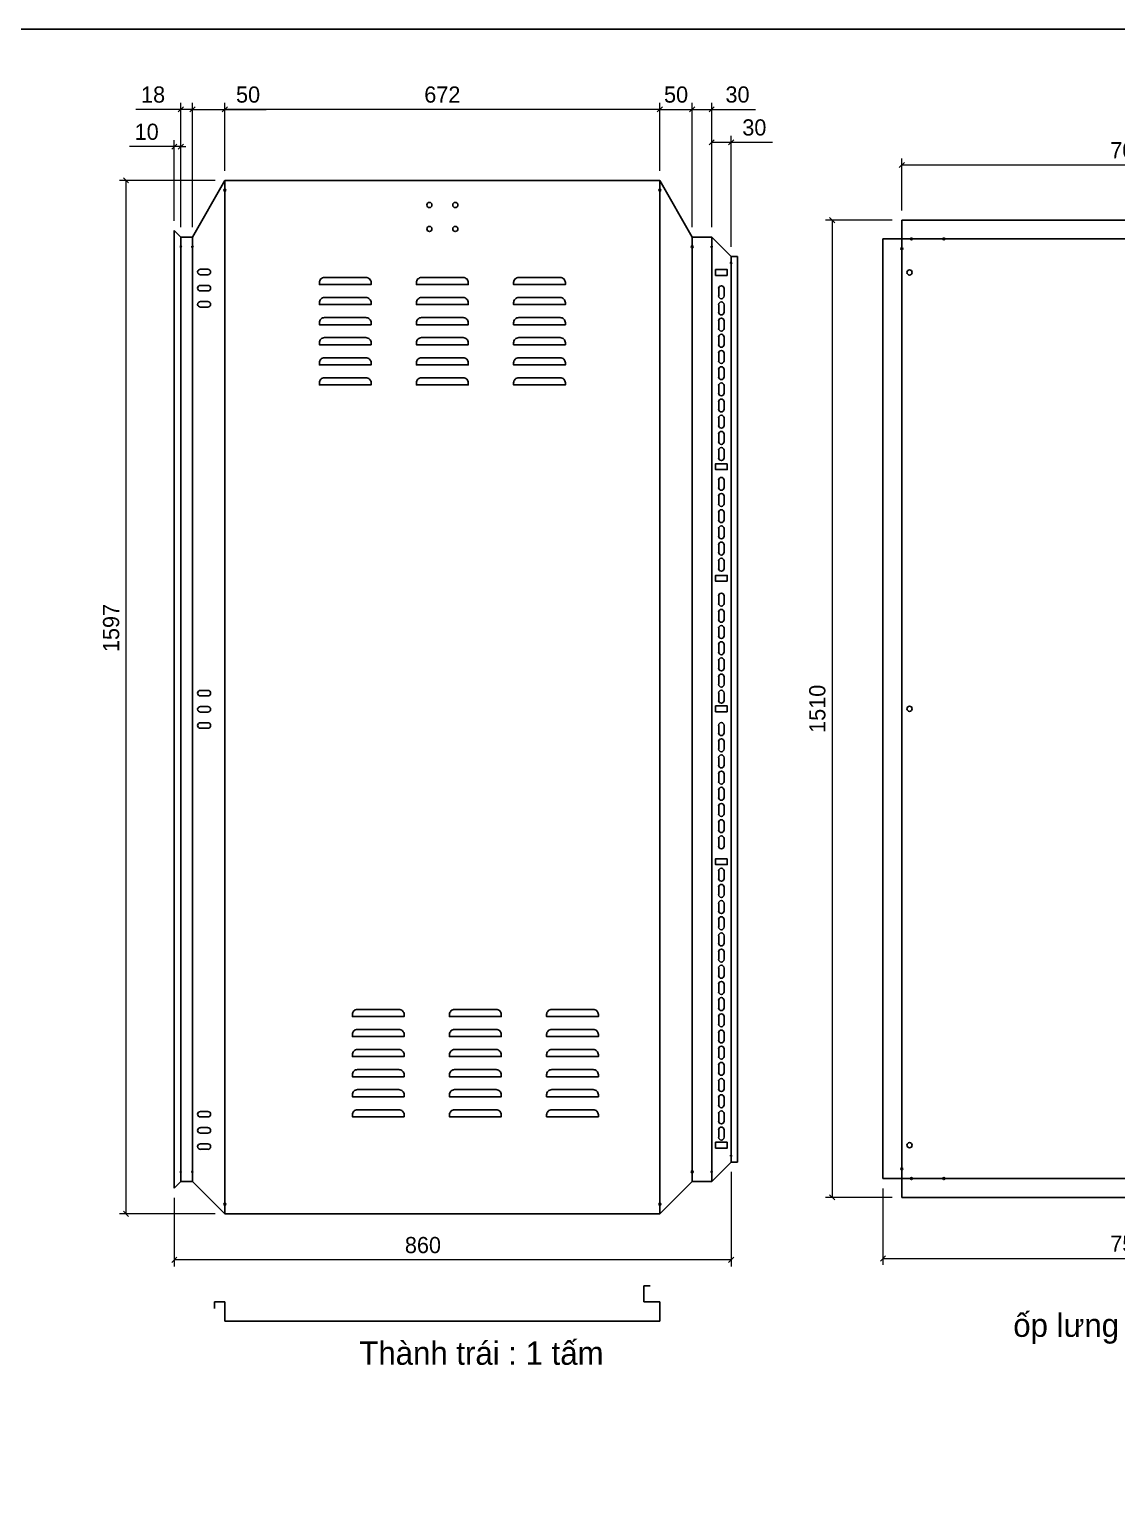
# Model space of a CAD drawing. Header units: millimetres. Extents: x 0 to 6126, y 0 to 4331.
# Drawn here: x 2294 to 3974, y 2080 to 4331 of the extents above; entities that cross this region are included whole.
import ezdxf
from ezdxf.enums import TextEntityAlignment as Align

# ---------------------------------------------------------------- set-up
doc = ezdxf.new("R2010")
doc.units = ezdxf.units.MM
doc.layers.add('CNC', color=7, linetype='Continuous')
doc.layers.add('DIM', color=253, linetype='Continuous')
doc.styles.add('Tahoma (Input Text)', font='tahoma.ttf')
doc.dimstyles.new('Dim-25', dxfattribs={"dimtxt": 25, "dimasz": 8, "dimexe": 10, "dimexo": 15, "dimgap": 10, "dimtad": 1, "dimdec": 0, "dimtxsty": 'Standard', "dimblk": 'OBLIQUE', "dimcen": 10, "dimclrd": 5, "dimclre": 5, "dimclrt": 3, "dimazin": 3, "dimtfac": 1, "dimtdec": 0, "dimtmove": 0, "dimatfit": 3, "dimldrblk": 'OBLIQUE', "dimlwd": 9, "dimlwe": 9})

# ---------------------------------------------------------------- blocks, each defined once
blk = doc.blocks.new('*D10')
at = {"color": 0, "linetype": 'ByBlock', "lineweight": -2}
for p, q in [((2447.2, 4093.5), (2439.2, 4101.5)), ((2439.2, 2504.5), (2447.2, 2496.5))]:
    blk.add_line(p, q, dxfattribs=at)
at = {"layer": 'Defpoints', "color": 0, "transparency": 16777216}
for p in [(2595.9, 4097.5), (2443.2, 2500.5), (2595.9, 2500.5)]:
    blk.add_point(p, dxfattribs=at)
at = {"layer": 'DIM', "color": 5, "lineweight": 9, "transparency": 16777216}
for p, q in [((2580.9, 4097.5), (2433.2, 4097.5)), ((2443.2, 4097.5), (2443.2, 2500.5)), ((2580.9, 2500.5), (2433.2, 2500.5))]:
    blk.add_line(p, q, dxfattribs=at)
at = {"layer": 'DIM', "color": 3, "transparency": 16777216, "insert": (2420.4, 3405.8), "char_height": 25, "attachment_point": 5, "rotation": 90}
blk.add_mtext('1597', dxfattribs=at)
blk = doc.blocks.new('_Oblique')
at = {"color": 0, "linetype": 'ByBlock', "lineweight": -2}
blk.add_line((-0.5, -0.5), (0.5, 0.5), dxfattribs=at)
blk = doc.blocks.new('*D11')
at = {"color": 0, "linetype": 'ByBlock', "lineweight": -2}
for p, q in [((2599.9, 4211.3), (2591.9, 4203.3)), ((3263.9, 4203.3), (3271.9, 4211.3))]:
    blk.add_line(p, q, dxfattribs=at)
at = {"layer": 'Defpoints', "color": 0, "transparency": 16777216}
for p in [(2595.9, 4207.3), (2595.9, 4097.5), (3267.9, 4097.5)]:
    blk.add_point(p, dxfattribs=at)
at = {"layer": 'DIM', "color": 5, "lineweight": 9, "transparency": 16777216}
for p, q in [((2595.9, 4112.5), (2595.9, 4217.3)), ((3267.9, 4112.5), (3267.9, 4217.3)), ((3267.9, 4207.3), (2595.9, 4207.3))]:
    blk.add_line(p, q, dxfattribs=at)
at = {"layer": 'DIM', "color": 3, "transparency": 16777216, "insert": (2931.9, 4230), "char_height": 25, "attachment_point": 5}
blk.add_mtext('672', dxfattribs=at)
blk = doc.blocks.new('*D12')
at = {"color": 0, "linetype": 'ByBlock', "lineweight": -2}
for p, q in [((2549.9, 4211.3), (2541.9, 4203.3)), ((2591.9, 4203.3), (2599.9, 4211.3))]:
    blk.add_line(p, q, dxfattribs=at)
at = {"layer": 'Defpoints', "color": 0, "transparency": 16777216}
for p in [(2545.9, 4207.3), (2595.9, 4097.5), (2545.9, 4010)]:
    blk.add_point(p, dxfattribs=at)
at = {"layer": 'DIM', "color": 5, "lineweight": 9, "transparency": 16777216}
for p, q in [((2545.9, 4025), (2545.9, 4217.3)), ((2595.9, 4112.5), (2595.9, 4217.3)), ((2545.9, 4207.3), (2595.9, 4207.3)), ((2595.9, 4207.3), (2659.6, 4207.3))]:
    blk.add_line(p, q, dxfattribs=at)
at = {"layer": 'DIM', "color": 3, "transparency": 16777216, "insert": (2631.8, 4230), "char_height": 25, "attachment_point": 5}
blk.add_mtext('50', dxfattribs=at)
blk = doc.blocks.new('*D13')
at = {"color": 0, "linetype": 'ByBlock', "lineweight": -2}
for p, q in [((2523.9, 4203.3), (2531.9, 4211.3)), ((2549.9, 4211.3), (2541.9, 4203.3))]:
    blk.add_line(p, q, dxfattribs=at)
at = {"layer": 'Defpoints', "color": 0, "transparency": 16777216}
for p in [(2527.9, 4207.3), (2527.9, 4010), (2545.9, 4010)]:
    blk.add_point(p, dxfattribs=at)
at = {"layer": 'DIM', "color": 5, "lineweight": 9, "transparency": 16777216}
for p, q in [((2527.9, 4025), (2527.9, 4217.3)), ((2545.9, 4025), (2545.9, 4217.3)), ((2527.9, 4207.3), (2458.4, 4207.3)), ((2545.9, 4207.3), (2527.9, 4207.3)), ((2545.9, 4207.3), (2553.9, 4207.3))]:
    blk.add_line(p, q, dxfattribs=at)
at = {"layer": 'DIM', "color": 3, "transparency": 16777216, "insert": (2485.1, 4230), "char_height": 25, "attachment_point": 5}
blk.add_mtext('18', dxfattribs=at)
blk = doc.blocks.new('*D14')
at = {"color": 0, "linetype": 'ByBlock', "lineweight": -2}
for p, q in [((2521.9, 2433.4), (2513.9, 2425.4)), ((3373.9, 2425.4), (3381.9, 2433.4))]:
    blk.add_line(p, q, dxfattribs=at)
at = {"layer": 'Defpoints', "color": 0, "transparency": 16777216}
for p in [(3377.9, 2580.5), (2517.9, 2540.5), (2517.9, 2429.4)]:
    blk.add_point(p, dxfattribs=at)
at = {"layer": 'DIM', "color": 5, "lineweight": 9, "transparency": 16777216}
for p, q in [((3377.9, 2565.5), (3377.9, 2419.4)), ((2517.9, 2525.5), (2517.9, 2419.4)), ((3377.9, 2429.4), (2517.9, 2429.4))]:
    blk.add_line(p, q, dxfattribs=at)
at = {"layer": 'DIM', "color": 3, "transparency": 16777216, "insert": (2901.9, 2452.2), "char_height": 25, "attachment_point": 5}
blk.add_mtext('860', dxfattribs=at)
blk = doc.blocks.new('*D15')
at = {"color": 0, "linetype": 'ByBlock', "lineweight": -2}
for p, q in [((3271.9, 4211.3), (3263.9, 4203.3)), ((3313.9, 4203.3), (3321.9, 4211.3))]:
    blk.add_line(p, q, dxfattribs=at)
at = {"layer": 'Defpoints', "color": 0, "transparency": 16777216}
for p in [(3317.9, 4207.3), (3267.9, 4097.5), (3317.9, 4010)]:
    blk.add_point(p, dxfattribs=at)
at = {"layer": 'DIM', "color": 5, "lineweight": 9, "transparency": 16777216}
for p, q in [((3267.9, 4112.5), (3267.9, 4217.3)), ((3317.9, 4025), (3317.9, 4217.3)), ((3267.9, 4207.3), (3317.9, 4207.3))]:
    blk.add_line(p, q, dxfattribs=at)
at = {"layer": 'DIM', "color": 3, "transparency": 16777216, "insert": (3292.9, 4230), "char_height": 25, "attachment_point": 5}
blk.add_mtext('50', dxfattribs=at)
blk = doc.blocks.new('*D16')
at = {"color": 0, "linetype": 'ByBlock', "lineweight": -2}
for p, q in [((3321.9, 4211.3), (3313.9, 4203.3)), ((3343.9, 4203.3), (3351.9, 4211.3))]:
    blk.add_line(p, q, dxfattribs=at)
at = {"layer": 'Defpoints', "color": 0, "transparency": 16777216}
for p in [(3347.9, 4207.3), (3317.9, 4010), (3347.9, 4010)]:
    blk.add_point(p, dxfattribs=at)
at = {"layer": 'DIM', "color": 5, "lineweight": 9, "transparency": 16777216}
for p, q in [((3317.9, 4025), (3317.9, 4217.3)), ((3347.9, 4025), (3347.9, 4217.3)), ((3317.9, 4207.3), (3347.9, 4207.3)), ((3347.9, 4207.3), (3415.7, 4207.3))]:
    blk.add_line(p, q, dxfattribs=at)
at = {"layer": 'DIM', "color": 3, "transparency": 16777216, "insert": (3387.8, 4230.1), "char_height": 25, "attachment_point": 5}
blk.add_mtext('30', dxfattribs=at)
blk = doc.blocks.new('*D17')
at = {"color": 0, "linetype": 'ByBlock', "lineweight": -2}
for p, q in [((3351.9, 4160.4), (3343.9, 4152.4)), ((3373.9, 4152.4), (3381.9, 4160.4))]:
    blk.add_line(p, q, dxfattribs=at)
at = {"layer": 'Defpoints', "color": 0, "transparency": 16777216}
for p in [(3377.9, 4156.4), (3347.9, 4010), (3377.9, 3980)]:
    blk.add_point(p, dxfattribs=at)
at = {"layer": 'DIM', "color": 5, "lineweight": 9, "transparency": 16777216}
for p, q in [((3347.9, 4025), (3347.9, 4166.4)), ((3377.9, 3995), (3377.9, 4166.4)), ((3347.9, 4156.4), (3377.9, 4156.4)), ((3377.9, 4156.4), (3441.6, 4156.4))]:
    blk.add_line(p, q, dxfattribs=at)
at = {"layer": 'DIM', "color": 3, "transparency": 16777216, "insert": (3413.8, 4179.2), "char_height": 25, "attachment_point": 5}
blk.add_mtext('30', dxfattribs=at)
blk = doc.blocks.new('*D18')
at = {"color": 0, "linetype": 'ByBlock', "lineweight": -2}
for p, q in [((2513.9, 4145.7), (2521.9, 4153.7)), ((2531.9, 4153.7), (2523.9, 4145.7))]:
    blk.add_line(p, q, dxfattribs=at)
at = {"layer": 'Defpoints', "color": 0, "transparency": 16777216}
for p in [(2517.9, 4149.7), (2517.9, 4020), (2527.9, 4010)]:
    blk.add_point(p, dxfattribs=at)
at = {"layer": 'DIM', "color": 5, "lineweight": 9, "transparency": 16777216}
for p, q in [((2517.9, 4149.7), (2448.5, 4149.7)), ((2517.9, 4035), (2517.9, 4159.7)), ((2527.9, 4149.7), (2517.9, 4149.7)), ((2527.9, 4025), (2527.9, 4159.7)), ((2527.9, 4149.7), (2535.9, 4149.7))]:
    blk.add_line(p, q, dxfattribs=at)
at = {"layer": 'DIM', "color": 3, "transparency": 16777216, "insert": (2475.2, 4172.5), "char_height": 25, "attachment_point": 5}
blk.add_mtext('10', dxfattribs=at)
blk = doc.blocks.new('f3daunguoc')
at = {"layer": 'CNC', "color": 2, "lineweight": -3}
blk.add_circle((0, 0), 1.5, dxfattribs=at)
blk = doc.blocks.new('f2dauxuoi')
at = {"layer": 'CNC', "color": 2, "lineweight": -3}
blk.add_circle((0, 0), 1, dxfattribs=at)
blk = doc.blocks.new('ovan')
at = {"color": 2}
for p, q in [((14.8, 8.5), (3.3, 8.5)), ((3.3, 0), (14.8, 0))]:
    blk.add_line(p, q, dxfattribs=at)
for centre, start, end in [((3.3, 4.3), 90, 270), ((14.8, 4.3), 270, 90)]:
    blk.add_arc(centre, 4.25, start, end, dxfattribs=at)
blk = doc.blocks.new('ovan8.5x20')
at = {"layer": 'CNC', "color": 2, "lineweight": -3}
for p, q in [((5.7, 4.2), (-5.8, 4.2)), ((-5.8, -4.2), (5.7, -4.2))]:
    blk.add_line(p, q, dxfattribs=at)
for centre, start, end in [((-5.8, 0), 90, 270), ((5.7, 0), 270, 90)]:
    blk.add_arc(centre, 4.25, start, end, dxfattribs=at)
blk = doc.blocks.new('*D30')
at = {"color": 0, "linetype": 'ByBlock', "lineweight": -2}
for p, q in [((3645.5, 4125.2), (3637.5, 4117.2)), ((4337.5, 4117.2), (4345.5, 4125.2))]:
    blk.add_line(p, q, dxfattribs=at)
at = {"layer": 'Defpoints', "color": 0, "ltscale": 3, "transparency": 16777216}
for p in [(3641.5, 4121.2), (3641.5, 4036), (4341.5, 4036)]:
    blk.add_point(p, dxfattribs=at)
at = {"layer": 'DIM', "color": 5, "lineweight": 9, "ltscale": 3, "transparency": 16777216}
for p, q in [((3641.5, 4051), (3641.5, 4131.2)), ((4341.5, 4121.2), (3641.5, 4121.2)), ((4341.5, 4051), (4341.5, 4131.2))]:
    blk.add_line(p, q, dxfattribs=at)
at = {"layer": 'DIM', "color": 3, "ltscale": 3, "transparency": 16777216, "insert": (3991.5, 4144), "char_height": 25, "attachment_point": 5}
blk.add_mtext('700', dxfattribs=at)
blk = doc.blocks.new('*D31')
at = {"color": 0, "linetype": 'ByBlock', "lineweight": -2}
for p, q in [((3537.9, 4032), (3529.9, 4040)), ((3529.9, 2530), (3537.9, 2522))]:
    blk.add_line(p, q, dxfattribs=at)
at = {"layer": 'Defpoints', "color": 0, "ltscale": 3, "transparency": 16777216}
for p in [(3641.5, 4036), (3533.9, 2526), (3641.5, 2526)]:
    blk.add_point(p, dxfattribs=at)
at = {"layer": 'DIM', "color": 5, "lineweight": 9, "ltscale": 3, "transparency": 16777216}
for p, q in [((3626.5, 4036), (3523.9, 4036)), ((3533.9, 4036), (3533.9, 2526)), ((3626.5, 2526), (3523.9, 2526))]:
    blk.add_line(p, q, dxfattribs=at)
at = {"layer": 'DIM', "color": 3, "ltscale": 3, "transparency": 16777216, "insert": (3511.2, 3281), "char_height": 25, "attachment_point": 5, "rotation": 90}
blk.add_mtext('1510', dxfattribs=at)
blk = doc.blocks.new('*D32')
at = {"color": 0, "linetype": 'ByBlock', "lineweight": -2}
for p, q in [((3616.5, 2435.6), (3608.5, 2427.6)), ((4366.5, 2427.6), (4374.5, 2435.6))]:
    blk.add_line(p, q, dxfattribs=at)
at = {"layer": 'Defpoints', "color": 0, "ltscale": 3, "transparency": 16777216}
for p in [(3612.5, 2555), (4370.5, 2555), (4370.5, 2431.6)]:
    blk.add_point(p, dxfattribs=at)
at = {"layer": 'DIM', "color": 5, "lineweight": 9, "ltscale": 3, "transparency": 16777216}
for p, q in [((3612.5, 2540), (3612.5, 2421.6)), ((4370.5, 2540), (4370.5, 2421.6)), ((3612.5, 2431.6), (4370.5, 2431.6))]:
    blk.add_line(p, q, dxfattribs=at)
at = {"layer": 'DIM', "color": 3, "ltscale": 3, "transparency": 16777216, "insert": (3991.5, 2454.3), "char_height": 25, "attachment_point": 5}
blk.add_mtext('758', dxfattribs=at)
blk = doc.blocks.new('khungtenAsean2')
at = {"color": 7}
blk.add_lwpolyline([(0, 0), (2970, 0), (2970, -2100), (0, -2100)], close=True, dxfattribs=at)
at = {"color": 1, "style": 'Tahoma (Input Text)', "flags": 8}
for tag, p in [('#01', (137.1, -2021.3)), ('#03', (506.6, -2019.3)), ('#05', (1106.6, -2021.3)), ('#07', (1834.7, -2021.3)), ('#09', (2146.7, -2021.3)), ('#02', (98.5, -2081.3)), ('#04', (486.1, -2081.3)), ('#06', (1065.3, -2081.3)), ('#08', (1817.4, -2081.3)), ('#10', (2146.7, -2081.3))]:
    blk.add_attdef(tag, p, '', height=25, dxfattribs=at)
blk.add_attdef('#11', text='', height=25, dxfattribs=at).set_placement((2915, -2067.3), align=Align.CENTER)

msp = doc.modelspace()

# ---------------------------------------------------------------- linework, layer by layer
at = {"color": 7}
for p, q in [((2595.9, 4097.5), (2545.9, 4010)), ((2595.9, 4097.5), (2595.9, 2500.5)), ((3267.9, 4097.5), (3267.9, 2500.5)), ((3317.9, 4010), (3267.9, 4097.5)), ((2517.9, 4020), (2517.9, 2540.5)), ((2527.9, 4010), (2517.9, 4020)), ((2545.9, 4010), (2527.9, 4010)), ((2527.9, 4010), (2527.9, 2550.5)), ((2545.9, 4010), (2545.9, 2550.5)), ((3317.9, 4010), (3317.9, 2550.5)), ((3347.9, 4010), (3347.9, 2550.5)), ((3347.9, 4010), (3377.9, 3980)), ((3377.9, 3980), (3377.9, 2580.5)), ((3387.9, 3980), (3387.9, 2580.5)), ((3347.9, 2550.5), (3377.9, 2580.5)), ((2517.9, 2540.5), (2527.9, 2550.5)), ((2527.9, 2550.5), (2545.9, 2550.5)), ((2595.9, 2500.5), (2545.9, 2550.5)), ((3317.9, 2550.5), (3267.9, 2500.5)), ((3242.9, 2364.5), (3242.9, 2389.5)), ((2595.9, 2364.5), (2579.9, 2364.5)), ((2579.9, 2364.5), (2579.9, 2354.5)), ((2595.9, 2334.5), (2595.9, 2364.5)), ((3267.9, 2364.5), (3242.9, 2364.5)), ((3267.9, 2334.5), (3267.9, 2364.5)), ((3267.9, 2334.5), (2595.9, 2334.5))]:
    msp.add_line(p, q, dxfattribs=at)
at = {"color": 7, "ltscale": 3}
for p, q in [((3377.9, 3980), (3387.9, 3980)), ((3377.9, 2580.5), (3387.9, 2580.5)), ((3242.9, 2389.5), (3252.9, 2389.5))]:
    msp.add_line(p, q, dxfattribs=at)
at = {"color": 7}
for points in [[(3267.9, 4097.5), (2595.9, 4097.5)], [(3347.9, 4010), (3317.9, 4010)], [(3317.9, 2550.5), (3347.9, 2550.5)], [(2595.9, 2500.5), (3267.9, 2500.5)]]:
    msp.add_lwpolyline(points, dxfattribs=at)
at = {"color": 7, "ltscale": 3}
for points in [[(3641.5, 4036), (3641.5, 4007), (3612.5, 4007)], [(3641.5, 4036), (4341.5, 4036)], [(3612.5, 2555), (3612.5, 4007)], [(3641.5, 2526), (3641.5, 2555), (3612.5, 2555)], [(4341.5, 2526), (3641.5, 2526)]]:
    msp.add_lwpolyline(points, dxfattribs=at)
msp.add_lwpolyline([(3641.5, 4007), (4341.5, 4007), (4341.5, 2555), (3641.5, 2555)], close=True, dxfattribs=at)
at = {"color": 2}
for points in [[(2813.9, 3947.5), (2749.9, 3947.5, 0.414214), (2741.9, 3939.5), (2741.9, 3936.5), (2821.9, 3936.5), (2821.9, 3939.5, 0.414214)], [(2963.9, 3947.5), (2899.9, 3947.5, 0.414214), (2891.9, 3939.5), (2891.9, 3936.5), (2971.9, 3936.5), (2971.9, 3939.5, 0.414214)], [(3049.9, 3947.5), (3113.9, 3947.5, -0.414214), (3121.9, 3939.5), (3121.9, 3936.5), (3041.9, 3936.5), (3041.9, 3939.5, -0.414214)], [(2813.9, 3916.5), (2749.9, 3916.5, 0.414214), (2741.9, 3908.5), (2741.9, 3905.5), (2821.9, 3905.5), (2821.9, 3908.5, 0.414214)], [(2963.9, 3916.5), (2899.9, 3916.5, 0.414214), (2891.9, 3908.5), (2891.9, 3905.5), (2971.9, 3905.5), (2971.9, 3908.5, 0.414214)], [(3049.9, 3916.5), (3113.9, 3916.5, -0.414214), (3121.9, 3908.5), (3121.9, 3905.5), (3041.9, 3905.5), (3041.9, 3908.5, -0.414214)], [(2813.9, 3885.5), (2749.9, 3885.5, 0.414214), (2741.9, 3877.5), (2741.9, 3874.5), (2821.9, 3874.5), (2821.9, 3877.5, 0.414214)], [(2963.9, 3885.5), (2899.9, 3885.5, 0.414214), (2891.9, 3877.5), (2891.9, 3874.5), (2971.9, 3874.5), (2971.9, 3877.5, 0.414214)], [(3049.9, 3885.5), (3113.9, 3885.5, -0.414214), (3121.9, 3877.5), (3121.9, 3874.5), (3041.9, 3874.5), (3041.9, 3877.5, -0.414214)], [(2813.9, 3854.5), (2749.9, 3854.5, 0.414214), (2741.9, 3846.5), (2741.9, 3843.5), (2821.9, 3843.5), (2821.9, 3846.5, 0.414214)], [(2963.9, 3854.5), (2899.9, 3854.5, 0.414214), (2891.9, 3846.5), (2891.9, 3843.5), (2971.9, 3843.5), (2971.9, 3846.5, 0.414214)], [(3049.9, 3854.5), (3113.9, 3854.5, -0.414214), (3121.9, 3846.5), (3121.9, 3843.5), (3041.9, 3843.5), (3041.9, 3846.5, -0.414214)], [(2813.9, 3823.5), (2749.9, 3823.5, 0.414214), (2741.9, 3815.5), (2741.9, 3812.5), (2821.9, 3812.5), (2821.9, 3815.5, 0.414214)], [(2963.9, 3823.5), (2899.9, 3823.5, 0.414214), (2891.9, 3815.5), (2891.9, 3812.5), (2971.9, 3812.5), (2971.9, 3815.5, 0.414214)], [(3049.9, 3823.5), (3113.9, 3823.5, -0.414214), (3121.9, 3815.5), (3121.9, 3812.5), (3041.9, 3812.5), (3041.9, 3815.5, -0.414214)], [(2813.9, 3792.5), (2749.9, 3792.5, 0.414214), (2741.9, 3784.5), (2741.9, 3781.5), (2821.9, 3781.5), (2821.9, 3784.5, 0.414214)], [(2963.9, 3792.5), (2899.9, 3792.5, 0.414214), (2891.9, 3784.5), (2891.9, 3781.5), (2971.9, 3781.5), (2971.9, 3784.5, 0.414214)], [(3049.9, 3792.5), (3113.9, 3792.5, -0.414214), (3121.9, 3784.5), (3121.9, 3781.5), (3041.9, 3781.5), (3041.9, 3784.5, -0.414214)], [(2864.9, 2816.5), (2800.9, 2816.5, 0.414214), (2792.9, 2808.5), (2792.9, 2805.5), (2872.9, 2805.5), (2872.9, 2808.5, 0.414214)], [(3014.9, 2816.5), (2950.9, 2816.5, 0.414214), (2942.9, 2808.5), (2942.9, 2805.5), (3022.9, 2805.5), (3022.9, 2808.5, 0.414214)], [(3100.9, 2816.5), (3164.9, 2816.5, -0.414214), (3172.9, 2808.5), (3172.9, 2805.5), (3092.9, 2805.5), (3092.9, 2808.5, -0.414214)], [(2864.9, 2785.5), (2800.9, 2785.5, 0.414214), (2792.9, 2777.5), (2792.9, 2774.5), (2872.9, 2774.5), (2872.9, 2777.5, 0.414214)], [(3014.9, 2785.5), (2950.9, 2785.5, 0.414214), (2942.9, 2777.5), (2942.9, 2774.5), (3022.9, 2774.5), (3022.9, 2777.5, 0.414214)], [(3100.9, 2785.5), (3164.9, 2785.5, -0.414214), (3172.9, 2777.5), (3172.9, 2774.5), (3092.9, 2774.5), (3092.9, 2777.5, -0.414214)], [(2864.9, 2754.5), (2800.9, 2754.5, 0.414214), (2792.9, 2746.5), (2792.9, 2743.5), (2872.9, 2743.5), (2872.9, 2746.5, 0.414214)], [(3014.9, 2754.5), (2950.9, 2754.5, 0.414214), (2942.9, 2746.5), (2942.9, 2743.5), (3022.9, 2743.5), (3022.9, 2746.5, 0.414214)], [(3100.9, 2754.5), (3164.9, 2754.5, -0.414214), (3172.9, 2746.5), (3172.9, 2743.5), (3092.9, 2743.5), (3092.9, 2746.5, -0.414214)], [(2864.9, 2723.5), (2800.9, 2723.5, 0.414214), (2792.9, 2715.5), (2792.9, 2712.5), (2872.9, 2712.5), (2872.9, 2715.5, 0.414214)], [(3014.9, 2723.5), (2950.9, 2723.5, 0.414214), (2942.9, 2715.5), (2942.9, 2712.5), (3022.9, 2712.5), (3022.9, 2715.5, 0.414214)], [(3100.9, 2723.5), (3164.9, 2723.5, -0.414214), (3172.9, 2715.5), (3172.9, 2712.5), (3092.9, 2712.5), (3092.9, 2715.5, -0.414214)], [(2864.9, 2692.5), (2800.9, 2692.5, 0.414214), (2792.9, 2684.5), (2792.9, 2681.5), (2872.9, 2681.5), (2872.9, 2684.5, 0.414214)], [(3014.9, 2692.5), (2950.9, 2692.5, 0.414214), (2942.9, 2684.5), (2942.9, 2681.5), (3022.9, 2681.5), (3022.9, 2684.5, 0.414214)], [(3100.9, 2692.5), (3164.9, 2692.5, -0.414214), (3172.9, 2684.5), (3172.9, 2681.5), (3092.9, 2681.5), (3092.9, 2684.5, -0.414214)], [(2864.9, 2661.5), (2800.9, 2661.5, 0.414214), (2792.9, 2653.5), (2792.9, 2650.5), (2872.9, 2650.5), (2872.9, 2653.5, 0.414214)], [(3014.9, 2661.5), (2950.9, 2661.5, 0.414214), (2942.9, 2653.5), (2942.9, 2650.5), (3022.9, 2650.5), (3022.9, 2653.5, 0.414214)], [(3100.9, 2661.5), (3164.9, 2661.5, -0.414214), (3172.9, 2653.5), (3172.9, 2650.5), (3092.9, 2650.5), (3092.9, 2653.5, -0.414214)]]:
    msp.add_lwpolyline(points, format="xyb", close=True, dxfattribs=at)
for points in [[(3371.9, 3950.7), (3353.9, 3950.7), (3353.9, 3959.7), (3371.9, 3959.7)], [(3371.9, 3659.7), (3353.9, 3659.7), (3353.9, 3650.7), (3371.9, 3650.7)], [(3371.9, 3478.2), (3353.9, 3478.2), (3353.9, 3487.2), (3371.9, 3487.2)], [(3371.9, 3276.5), (3353.9, 3276.5), (3353.9, 3285.5), (3371.9, 3285.5)], [(3371.9, 3049.2), (3353.9, 3049.2), (3353.9, 3040.2), (3371.9, 3040.2)], [(3371.9, 2611.2), (3353.9, 2611.2), (3353.9, 2602.2), (3371.9, 2602.2)]]:
    msp.add_lwpolyline(points, close=True, dxfattribs=at)
for centre in [(2911.9, 4059.5), (2951.9, 4059.5), (2911.9, 4022.5), (2951.9, 4022.5)]:
    msp.add_circle(centre, 4, dxfattribs=at)
at = {"color": 2, "ltscale": 3}
for centre in [(3653.5, 3955.2), (3653.5, 3281), (3653.5, 2606.7)]:
    msp.add_circle(centre, 4, dxfattribs=at)

# ---------------------------------------------------------------- block references
at = {"color": 7, "xscale": 2.0625, "yscale": 2.0625, "zscale": 2.0625}
msp.add_blockref('khungtenAsean2', (0, 4331.3), dxfattribs=at)
at = {"lineweight": -3, "rotation": 180}
for name, p in [('f3daunguoc', (2595.9, 4082.5)), ('f3daunguoc', (3267.9, 4082.5)), ('f3daunguoc', (3317.9, 3995)), ('f2dauxuoi', (3377.9, 2590.5)), ('f2dauxuoi', (2527.9, 2565.5)), ('f2dauxuoi', (2545.9, 2565.5)), ('f2dauxuoi', (3347.9, 2565.5))]:
    msp.add_blockref(name, p, dxfattribs=at)
at = {"lineweight": -3, "xscale": -1, "rotation": 180}
for p in [(3656.5, 4007), (3706.5, 4007), (3641.5, 3992)]:
    msp.add_blockref('f3daunguoc', p, dxfattribs=at)
at = {"lineweight": -3, "xscale": -1}
for name, p in [('f2dauxuoi', (2527.9, 3995)), ('f2dauxuoi', (2545.9, 3995)), ('f2dauxuoi', (3347.9, 3995)), ('f2dauxuoi', (3377.9, 3970)), ('f3daunguoc', (3317.9, 2565.5)), ('f3daunguoc', (2595.9, 2515.5)), ('f3daunguoc', (3267.9, 2515.5))]:
    msp.add_blockref(name, p, dxfattribs=at)
at = {"color": 2}
for p in [(2554.9, 3951.7), (2554.9, 3926.7), (2554.9, 3901.7), (2554.9, 3300.9), (2554.9, 3275.9), (2554.9, 3250.9)]:
    msp.add_blockref('ovan', p, dxfattribs=at)
at = {"color": 2, "xscale": -1, "rotation": 180}
for p in [(2554.9, 2658.8), (2554.9, 2633.8), (2554.9, 2608.8)]:
    msp.add_blockref('ovan', p, dxfattribs=at)
at = {"lineweight": -3}
for p in [(3641.5, 2570), (3656.5, 2555), (3706.5, 2555)]:
    msp.add_blockref('f3daunguoc', p, dxfattribs=at)
at = {"layer": 'CNC', "lineweight": -3, "xscale": -1, "rotation": 270}
for p in [(3362.9, 3924.7), (3362.9, 3899.7), (3362.9, 3874.7), (3362.9, 3849.7), (3362.9, 3824.7), (3362.9, 3799.7), (3362.9, 3774.7), (3362.9, 3749.7), (3362.9, 3724.7), (3362.9, 3699.7), (3362.9, 3674.7), (3362.9, 3628.7), (3362.9, 3603.7), (3362.9, 3578.7), (3362.9, 3553.7), (3362.9, 3528.7), (3362.9, 3503.7), (3362.9, 3449.7), (3362.9, 3424.7), (3362.9, 3399.7), (3362.9, 3374.7), (3362.9, 3349.7), (3362.9, 3324.7), (3362.9, 3299.7), (3362.9, 3249.7), (3362.9, 3224.7), (3362.9, 3199.7), (3362.9, 3174.7), (3362.9, 3149.7), (3362.9, 3124.7), (3362.9, 3099.7), (3362.9, 3074.7), (3362.9, 3024.7), (3362.9, 2999.7), (3362.9, 2974.7), (3362.9, 2949.7), (3362.9, 2924.7), (3362.9, 2899.7), (3362.9, 2874.7), (3362.9, 2849.7), (3362.9, 2824.7), (3362.9, 2799.7), (3362.9, 2774.7), (3362.9, 2749.7), (3362.9, 2724.7), (3362.9, 2699.7), (3362.9, 2674.7), (3362.9, 2649.7), (3362.9, 2624.7)]:
    msp.add_blockref('ovan8.5x20', p, dxfattribs=at)

# ---------------------------------------------------------------- texts
at = {"color": 2, "char_height": 36, "width": 775, "attachment_point": 5}
for s, insert in [('ốp lưng dưới : 1 tấm', (4033, 2323.1)), ('Thành trái : 1 tấm', (2992.3, 2285.1))]:
    msp.add_mtext(s, dxfattribs=dict(at, insert=insert))

# ---------------------------------------------------------------- dimensions: what is measured, and where the dimension line sits
at = {"layer": 'DIM', "color": 7}
for base, p1, p2, picture, middle in [((2527.9, 4207.3), (2545.9, 4010), (2527.9, 4010), '*D13', (2485.1, 4230)), ((2517.9, 4149.7), (2527.9, 4010), (2517.9, 4020), '*D18', (2475.2, 4172.5))]:
    dim = msp.add_linear_dim(base=base, p1=p1, p2=p2, angle=180, dimstyle='Dim-25', dxfattribs=at)
    dim.commit()
    dim.dimension.update_dxf_attribs({"geometry": picture, "text_midpoint": middle})
for base, p1, p2, angle, picture, middle in [((2545.9, 4207.3), (2595.9, 4097.5), (2545.9, 4010), 180, '*D12', (2631.8, 4207.3)), ((2595.9, 4207.3), (3267.9, 4097.5), (2595.9, 4097.5), 180, '*D11', (2931.9, 4207.3)), ((3317.9, 4207.3), (3267.9, 4097.5), (3317.9, 4010), 180, '*D15', (3292.9, 4207.3)), ((3347.9, 4207.3), (3317.9, 4010), (3347.9, 4010), 180, '*D16', (3387.8, 4207.3)), ((3377.9, 4156.4), (3347.9, 4010), (3377.9, 3980), 180, '*D17', (3413.8, 4156.4)), ((2443.2, 2500.5), (2595.9, 4097.5), (2595.9, 2500.5), 90, '*D10', (2443.2, 3405.8)), ((2517.9, 2429.4), (3377.9, 2580.5), (2517.9, 2540.5), 180, '*D14', (2901.9, 2429.4))]:
    dim = msp.add_linear_dim(base=base, p1=p1, p2=p2, angle=angle, dimstyle='Dim-25', dxfattribs=at)
    dim.commit()
    dim.dimension.update_dxf_attribs({"geometry": picture, "text_midpoint": middle, "dimtype": 160})
at = {"layer": 'DIM', "color": 7, "ltscale": 3}
dim = msp.add_linear_dim(base=(3641.5, 4121.2), p1=(4341.5, 4036), p2=(3641.5, 4036), dimstyle='Dim-25', dxfattribs=at)
dim.commit()
dim.dimension.update_dxf_attribs({"geometry": '*D30', "text_midpoint": (3991.5, 4144)})
dim = msp.add_linear_dim(base=(3533.9, 2526), p1=(3641.5, 4036), p2=(3641.5, 2526), angle=90, dimstyle='Dim-25', dxfattribs=at)
dim.commit()
dim.dimension.update_dxf_attribs({"geometry": '*D31', "text_midpoint": (3511.2, 3281)})
dim = msp.add_linear_dim(base=(4370.5, 2431.6), p1=(3612.5, 2555), p2=(4370.5, 2555), dimstyle='Dim-25', dxfattribs=at)
dim.commit()
dim.dimension.update_dxf_attribs({"geometry": '*D32', "text_midpoint": (3991.5, 2431.6), "dimtype": 160})

doc.saveas('drawing.dxf')
